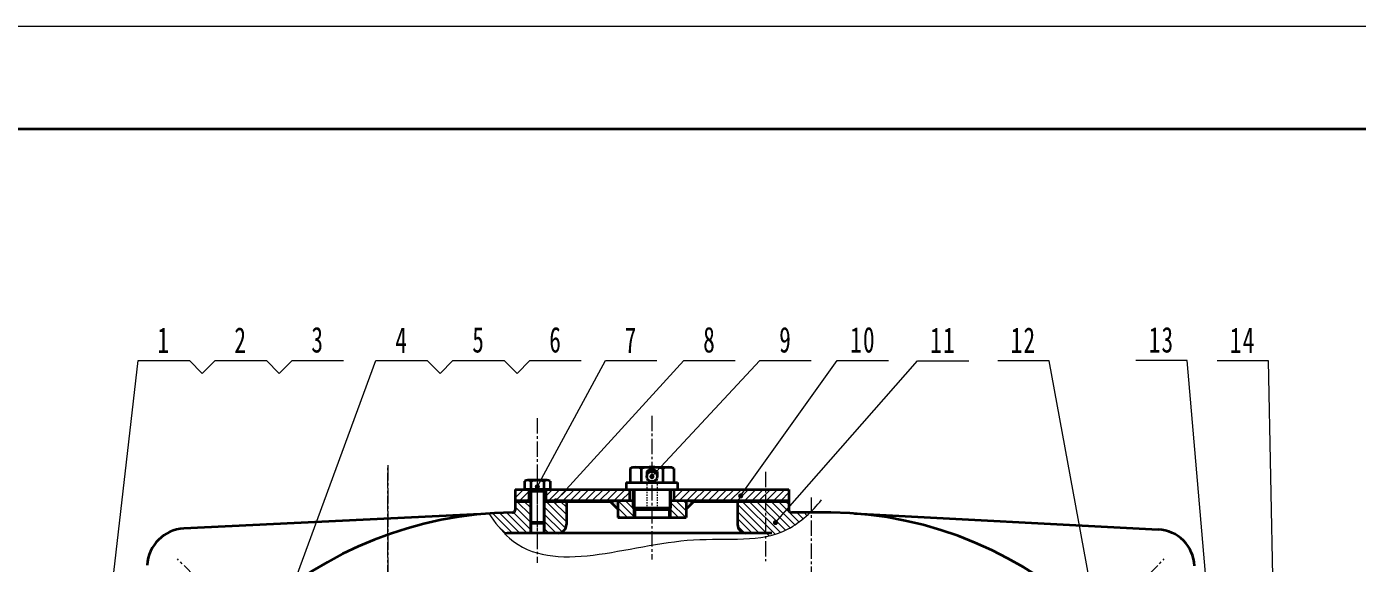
# Model space of a CAD drawing. Header units: millimetres. Extents: x -1682 to 1682, y -1188 to 1188.
# Drawn here: x -968 to 69, y 770 to 1188 of the extents above; entities that cross this region are included whole.
import ezdxf

# ---------------------------------------------------------------- set-up
doc = ezdxf.new("R2010")
doc.units = ezdxf.units.MM
doc.linetypes.add('点画线', pattern=[18, 12, -2, 2, -2])
doc.linetypes.add('虚线', pattern=[2, 1, -1])
doc.layers.get('0').update_dxf_attribs({"lineweight": 35})
for name, color, linetype, lineweight in [('EB0', 7, 'Continuous', 35), ('中心线层', 1, '点画线', 18), ('剖面线层', 4, 'Continuous', 18), ('粗实线层', 7, 'Continuous', 35), ('细实线层', 7, 'Continuous', 18), ('虚线层', 6, '虚线', 18)]:
    doc.layers.add(name, color=color, linetype=linetype, lineweight=lineweight)
doc.styles.add('标准', font='', dxfattribs={"width": 0.667})
doc.styles.get('标准').set_extended_font_data('宋体')
pattern_1 = [(135, (0, 0), (-2.828427, -2.828427), [])]

# ---------------------------------------------------------------- blocks, each defined once
blk = doc.blocks.new('*X7')
at = {"layer": '中心线层', "linetype": '点画线', "lineweight": 18}
blk.add_line((-7.3, 0), (22, 0), dxfattribs=at)
at = {"layer": '粗实线层'}
for p, q in [((-5.3, 5.63), (-5.3, -5.63)), ((-4.7, 7.51), (0, 7.51)), ((-4.7, 3.75), (0, 3.75)), ((0, 7.51), (0, -7.51)), ((0, 4), (0, -4)), ((0, 4), (19.4, 4)), ((1.25, 4), (1.25, -4)), ((20, 3.4), (19.4, 4)), ((19.4, 4), (19.4, -4)), ((20, 3.4), (20, -3.4)), ((-4.7, -3.75), (0, -3.75)), ((-4.7, -7.51), (0, -7.51)), ((0, -4), (19.4, -4)), ((20, -3.4), (19.4, -4))]:
    blk.add_line(p, q, dxfattribs=at)
for centre, radius, start, end in [((-2.07, 5.63), 3.23, 144.42999, 215.57001), ((6.7, 0), 12, 161.77609, 198.22391), ((-2.07, -5.63), 3.23, 144.42999, 215.57001)]:
    blk.add_arc(centre, radius, start, end, dxfattribs=at)
at = {"layer": '细实线层'}
for p, q in [((0, 4), (1.25, 3.4)), ((1.25, 3.4), (20, 3.4)), ((0, -4), (1.25, -3.4)), ((1.25, -3.4), (20, -3.4))]:
    blk.add_line(p, q, dxfattribs=at)
blk = doc.blocks.new('*X28')
at = {"layer": '粗实线层'}
blk.add_line((400.5, 277), (-400.5, 277), dxfattribs=at)
at = {"layer": '细实线层'}
blk.add_line((420.5, 297), (-420.5, 297), dxfattribs=at)
blk = doc.blocks.new('*X30')
at = {"layer": '细实线层', "lineweight": 18}
h = blk.add_hatch(color=0, dxfattribs=at)
edge = h.paths.add_edge_path(flags=0)
edge.add_arc((0, 0), 2, 0, 360)
at = {"layer": '细实线层', "color": 0}
for p, q in [((0, 0), (41.7, 364.3)), ((41.7, 364.3), (81.7, 364.3)), ((81.7, 364.3), (91.7, 354.3)), ((101.7, 364.3), (91.7, 354.3)), ((101.7, 364.3), (141.7, 364.3)), ((141.7, 364.3), (151.7, 354.3)), ((161.7, 364.3), (151.7, 354.3)), ((161.7, 364.3), (201.7, 364.3))]:
    blk.add_line(p, q, dxfattribs=at)
at = {"layer": '细实线层', "color": 0, "lineweight": 18, "char_height": 20, "width": 68, "attachment_point": 8, "line_spacing_factor": 1.15057, "style": '标准'}
for s, insert in [('\\T1.1;1', (61.7, 370.3)), ('\\T1.1;2', (121.7, 370.3)), ('\\T1.1;3', (181.7, 370.3))]:
    blk.add_mtext(s, dxfattribs=dict(at, insert=insert))
blk = doc.blocks.new('*X31')
at = {"layer": '细实线层', "lineweight": 18}
h = blk.add_hatch(color=0, dxfattribs=at)
edge = h.paths.add_edge_path(flags=0)
edge.add_arc((0, 0), 2, 0, 360)
at = {"layer": '细实线层', "color": 0}
for p, q in [((0, 0), (110.7, 300.4)), ((110.7, 300.4), (150.7, 300.4)), ((150.7, 300.4), (160.7, 290.4)), ((170.7, 300.4), (160.7, 290.4)), ((170.7, 300.4), (210.7, 300.4)), ((210.7, 300.4), (220.7, 290.4)), ((230.7, 300.4), (220.7, 290.4)), ((230.7, 300.4), (270.7, 300.4))]:
    blk.add_line(p, q, dxfattribs=at)
at = {"layer": '细实线层', "color": 0, "lineweight": 18, "char_height": 20, "width": 68, "attachment_point": 8, "line_spacing_factor": 1.15057, "style": '标准'}
for s, insert in [('\\T1.1;4', (130.7, 306.4)), ('\\T1.1;5', (190.7, 306.4)), ('\\T1.1;6', (250.7, 306.4))]:
    blk.add_mtext(s, dxfattribs=dict(at, insert=insert))
blk = doc.blocks.new('*X32')
at = {"layer": '细实线层', "lineweight": 18}
h = blk.add_hatch(color=0, dxfattribs=at)
edge = h.paths.add_edge_path(flags=0)
edge.add_arc((0, 0), 2, 0, 360)
at = {"layer": '细实线层', "color": 0}
for p, q in [((0, 0), (53, 98.3)), ((53, 98.3), (93, 98.3))]:
    blk.add_line(p, q, dxfattribs=at)
at = {"layer": '细实线层', "color": 0, "lineweight": 18, "insert": (73, 104.3), "char_height": 20, "width": 68, "attachment_point": 8, "line_spacing_factor": 1.15057, "style": '标准'}
blk.add_mtext('\\T1.1;7', dxfattribs=at)
blk = doc.blocks.new('*X33')
at = {"layer": '细实线层', "lineweight": 18}
h = blk.add_hatch(color=0, dxfattribs=at)
edge = h.paths.add_edge_path(flags=0)
edge.add_arc((0, 0), 2, 0, 360)
at = {"layer": '细实线层', "color": 0}
for p, q in [((0, 0), (99.8, 109.3)), ((99.8, 109.3), (139.8, 109.3))]:
    blk.add_line(p, q, dxfattribs=at)
at = {"layer": '细实线层', "color": 0, "lineweight": 18, "insert": (119.8, 115.3), "char_height": 20, "width": 68, "attachment_point": 8, "line_spacing_factor": 1.15057, "style": '标准'}
blk.add_mtext('\\T1.1;8', dxfattribs=at)
blk = doc.blocks.new('*X34')
at = {"layer": '细实线层', "lineweight": 18}
h = blk.add_hatch(color=0, dxfattribs=at)
edge = h.paths.add_edge_path(flags=0)
edge.add_arc((0, 0), 2, 0, 360)
at = {"layer": '细实线层', "color": 0}
for p, q in [((0, 0), (84.1, 90.3)), ((84.1, 90.3), (124.1, 90.3))]:
    blk.add_line(p, q, dxfattribs=at)
at = {"layer": '细实线层', "color": 0, "lineweight": 18, "insert": (104.1, 96.3), "char_height": 20, "width": 68, "attachment_point": 8, "line_spacing_factor": 1.15057, "style": '标准'}
blk.add_mtext('\\T1.1;9', dxfattribs=at)
blk = doc.blocks.new('*X35')
at = {"layer": '细实线层', "lineweight": 18}
h = blk.add_hatch(color=0, dxfattribs=at)
edge = h.paths.add_edge_path(flags=0)
edge.add_arc((0, 0), 2, 0, 360)
at = {"layer": '细实线层', "color": 0}
for p, q in [((0, 0), (75.3, 105.4)), ((75.3, 105.4), (115.3, 105.4))]:
    blk.add_line(p, q, dxfattribs=at)
at = {"layer": '细实线层', "color": 0, "lineweight": 18, "insert": (95.3, 111.4), "char_height": 20, "width": 68, "attachment_point": 8, "line_spacing_factor": 1.15057, "style": '标准'}
blk.add_mtext('\\T1.1;10', dxfattribs=at)
blk = doc.blocks.new('*X36')
at = {"layer": '细实线层', "lineweight": 18}
h = blk.add_hatch(color=0, dxfattribs=at)
edge = h.paths.add_edge_path(flags=0)
edge.add_arc((0, 0), 2, 0, 360)
at = {"layer": '细实线层', "color": 0}
for p, q in [((0, 0), (110.5, 126.1)), ((110.5, 126.1), (150.5, 126.1))]:
    blk.add_line(p, q, dxfattribs=at)
at = {"layer": '细实线层', "color": 0, "lineweight": 18, "insert": (130.5, 132.1), "char_height": 20, "width": 68, "attachment_point": 8, "line_spacing_factor": 1.15057, "style": '标准'}
blk.add_mtext('\\T1.1;11', dxfattribs=at)
blk = doc.blocks.new('*X37')
at = {"layer": '细实线层', "lineweight": 18}
h = blk.add_hatch(color=0, dxfattribs=at)
edge = h.paths.add_edge_path(flags=0)
edge.add_arc((0, 0), 2, 0, 360)
at = {"layer": '细实线层', "color": 0}
for p, q in [((-71.1, 387), (-111.1, 387)), ((0, 0), (-71.1, 387))]:
    blk.add_line(p, q, dxfattribs=at)
at = {"layer": '细实线层', "color": 0, "lineweight": 18, "insert": (-91.1, 393), "char_height": 20, "width": 68, "attachment_point": 8, "line_spacing_factor": 1.15057, "style": '标准'}
blk.add_mtext('\\T1.1;12', dxfattribs=at)
blk = doc.blocks.new('*X38')
at = {"layer": '细实线层', "lineweight": 18}
h = blk.add_hatch(color=0, dxfattribs=at)
edge = h.paths.add_edge_path(flags=0)
edge.add_arc((0, 0), 2, 0, 360)
at = {"layer": '细实线层', "color": 0}
for p, q in [((-37.3, 429), (-77.3, 429)), ((0, 0), (-37.3, 429))]:
    blk.add_line(p, q, dxfattribs=at)
at = {"layer": '细实线层', "color": 0, "lineweight": 18, "insert": (-57.3, 435), "char_height": 20, "width": 68, "attachment_point": 8, "line_spacing_factor": 1.15057, "style": '标准'}
blk.add_mtext('\\T1.1;13', dxfattribs=at)
blk = doc.blocks.new('*X39')
at = {"layer": '细实线层', "lineweight": 18}
h = blk.add_hatch(color=0, dxfattribs=at)
edge = h.paths.add_edge_path(flags=0)
edge.add_arc((0, 0), 2, 0, 360)
at = {"layer": '细实线层', "color": 0}
for p, q in [((-10.6, 515.5), (-50.6, 515.5)), ((0, 0), (-10.6, 515.5))]:
    blk.add_line(p, q, dxfattribs=at)
at = {"layer": '细实线层', "color": 0, "lineweight": 18, "insert": (-30.6, 521.5), "char_height": 20, "width": 68, "attachment_point": 8, "line_spacing_factor": 1.15057, "style": '标准'}
blk.add_mtext('\\T1.1;14', dxfattribs=at)

msp = doc.modelspace()

# ---------------------------------------------------------------- hatches: boundary and pattern name
at = {"layer": 'EB0', "linetype": 'Continuous', "lineweight": 35}
h = msp.add_hatch(color=255, dxfattribs=at)
h.paths.add_polyline_path([(-507.684, 812.139), (-513.018, 817.472), (-514.351, 818.805), (-507.684, 818.805)], flags=0)
h.paths.add_polyline_path([(-454.351, 812.139), (-454.351, 818.805), (-447.684, 818.805), (-449.018, 817.472)], flags=0)
at = {"layer": '剖面线层'}
h = msp.add_hatch(dxfattribs=at)
h.set_pattern_fill('无图案', color=256, scale=4, angle=135, style=0, pattern_type=0)
h.set_pattern_definition(pattern_1)
h.paths.add_polyline_path([(-507.684, 812.139), (-507.684, 815.19), (-507.684, 818.805), (-498.352, 818.805), (-495.685, 818.805), (-495.685, 813.107), (-495.685, 805.472), (-507.684, 805.472)], flags=0)
h.paths.add_polyline_path([(-466.352, 805.472), (-466.352, 810.943), (-466.352, 813.107), (-466.352, 818.805), (-463.685, 818.805), (-454.351, 818.805), (-454.351, 812.139), (-454.351, 805.472)], flags=0)

# ---------------------------------------------------------------- linework, layer by layer
for p, q in [((-587.684, 827.472), (-374.351, 827.472)), ((-498.352, 818.805), (-498.352, 827.472)), ((-495.685, 813.107), (-495.685, 827.472)), ((-466.352, 813.107), (-466.352, 827.472)), ((-463.685, 818.805), (-463.685, 827.472)), ((-374.351, 827.472), (-374.351, 811.361)), ((-587.684, 818.805), (-495.685, 818.805)), ((-587.684, 818.139), (-511.018, 818.139)), ((-547.684, 818.805), (-547.684, 800.027)), ((-494.352, 811.773), (-495.685, 813.107)), ((-495.685, 813.107), (-466.352, 813.107)), ((-494.352, 811.773), (-494.352, 805.472)), ((-467.685, 811.773), (-467.685, 813.107)), ((-467.685, 811.773), (-466.352, 813.107)), ((-467.685, 811.773), (-467.685, 805.472)), ((-466.352, 818.805), (-374.351, 818.805)), ((-451.018, 818.139), (-374.351, 818.139)), ((-414.351, 818.805), (-414.351, 800.027)), ((-614.507, 808.075), (-845.804, 797.002)), ((-323.195, 808.671), (-86.689, 796.325))]:
    msp.add_line(p, q)
for centre, radius, start, end in [((-586.764, 509.361), 300, 90.553981, 173.70328), ((-346.145, 509.195), 300.354, 4.614972, 92.02624), ((-554.351, 800.027), 6.667, 270, 0), ((-407.684, 800.027), 6.667, 180, 270), ((-844.338, 767.038), 30, 92.8, 177.2), ((-88.196, 766.363), 30, 2.8, 87.12)]:
    msp.add_arc(centre, radius, start, end)
at = {"layer": 'EB0', "color": 7, "linetype": 'Continuous', "lineweight": 35}
for p, q in [((-497.951, 843.833), (-496.266, 844.805)), ((-497.951, 843.833), (-497.951, 832.805)), ((-496.266, 844.805), (-465.769, 844.805)), ((-489.484, 843.833), (-489.484, 832.805)), ((-472.551, 843.833), (-472.551, 832.805)), ((-464.084, 843.833), (-465.769, 844.805)), ((-464.084, 843.833), (-464.084, 832.805)), ((-501.018, 832.805), (-461.018, 832.805)), ((-501.018, 832.805), (-501.018, 827.472)), ((-461.018, 832.805), (-461.018, 827.472)), ((-507.684, 812.139), (-514.351, 818.805)), ((-507.684, 818.805), (-507.684, 805.472)), ((-454.351, 812.139), (-447.684, 818.805)), ((-454.351, 818.805), (-454.351, 805.472)), ((-507.684, 805.472), (-454.351, 805.472))]:
    msp.add_line(p, q, dxfattribs=at)
msp.add_circle((-481.018, 837.472), 4, dxfattribs=at)
for centre, radius, start, end in [((-493.718, 835.107), 9.698, 64.118503, 115.881497), ((-481.018, 807.472), 37.333, 76.892093, 103.107907), ((-468.318, 835.107), 9.698, 64.118503, 115.881497)]:
    msp.add_arc(centre, radius, start, end, dxfattribs=at)
at = {"layer": '中心线层'}
for p, q in [((-481.018, 884.879), (-481.018, 772.846)), ((-686.764, 846.376), (-686.764, 169.361)), ((-686.764, 126.375), (-686.764, 846.376)), ((-392.684, 841.062), (-392.684, 771.436)), ((-356.764, 413.245), (-356.764, 822.118)), ((-798.896, 721.493), (-850.663, 773.259)), ((-133.671, 721.493), (-81.904, 773.259))]:
    msp.add_line(p, q, dxfattribs=at)
at = {"layer": '粗实线层'}
for p, q in [((-587.684, 827.472), (-587.684, 811.347)), ((-356.764, 809.361), (-372.351, 809.361)), ((-387.684, 793.361), (-587.635, 793.361))]:
    msp.add_line(p, q, dxfattribs=at)
for centre, radius, start, end in [((-589.684, 811.347), 2, 270.554, 0.000004), ((-372.351, 811.361), 2, 180, 270), ((-586.762, 509.36), 284.003, 90.176194, 91.851178)]:
    msp.add_arc(centre, radius, start, end, dxfattribs=at)
at = {"layer": '细实线层'}
for p, q in [((-494.352, 827.472), (-494.352, 811.773)), ((-467.685, 827.472), (-467.685, 811.773)), ((-495.685, 813.107), (-495.685, 805.472)), ((-466.352, 813.107), (-466.352, 805.472))]:
    msp.add_line(p, q, dxfattribs=at)
at = {"layer": '细实线层', "color": 7, "linetype": 'Continuous', "lineweight": 35}
msp.add_line((-494.352, 811.773), (-467.685, 811.773), dxfattribs=at)
at = {"layer": '虚线层', "color": 7, "linetype": 'Continuous', "lineweight": 35}
for p, q in [((-485.018, 841.472), (-481.018, 843.781)), ((-485.018, 841.472), (-477.018, 841.472)), ((-485.018, 841.472), (-485.018, 837.472)), ((-477.018, 841.472), (-481.018, 843.781)), ((-477.018, 841.472), (-477.018, 837.472))]:
    msp.add_line(p, q, dxfattribs=at)
at = {"layer": '虚线层'}
for p, q in [((-485.018, 837.472), (-485.018, 811.991)), ((-477.018, 837.472), (-477.018, 811.773))]:
    msp.add_line(p, q, dxfattribs=at)

# ---------------------------------------------------------------- block references
at = {"layer": '细实线层'}
for name, p in [('*X30', (-923.13, 563.46)), ('*X34', (-481.018, 837.472)), ('*X35', (-411.923, 822.359)), ('*X36', (-384.769, 801.613)), ('*X37', (-100.486, 540.713)), ('*X38', (-26.742, 498.761)), ('*X39', (9.856, 412.231))]:
    msp.add_blockref(name, p, dxfattribs=at)

# ---------------------------------------------------------------- next in the draw order: wipeouts: each hides what was drawn before it
msp.add_wipeout([(-570.351, 800.805), (-568.983, 800.805), (-568.983, 800.805), (-565.818, 800.805), (-565.818, 800.805), (-565.018, 801.605), (-565.018, 801.605), (-565.018, 825.805), (-565.018, 825.805), (-565.018, 827.472), (-565.018, 827.472), (-560.343, 827.472), (-560.343, 827.472), (-560.343, 833.736), (-560.343, 833.736), (-560.416, 833.787), (-560.49, 833.837), (-560.565, 833.885), (-560.641, 833.931), (-560.718, 833.976), (-560.796, 834.019), (-560.875, 834.061), (-560.954, 834.101), (-561.035, 834.139), (-561.116, 834.175), (-561.198, 834.21), (-561.28, 834.244), (-561.363, 834.275), (-561.447, 834.305), (-561.532, 834.333), (-561.617, 834.359), (-561.702, 834.384), (-561.788, 834.407), (-561.875, 834.428), (-561.962, 834.447), (-562.049, 834.464), (-562.137, 834.48), (-562.224, 834.494), (-562.313, 834.506), (-562.401, 834.516), (-562.49, 834.524), (-562.578, 834.53), (-562.667, 834.535), (-562.756, 834.538), (-562.845, 834.539), (-562.845, 834.539), (-568.983, 834.539), (-568.983, 834.539), (-570.351, 834.539), (-570.351, 834.539), (-577.856, 834.539), (-577.856, 834.539), (-577.945, 834.538), (-578.034, 834.535), (-578.123, 834.53), (-578.212, 834.524), (-578.301, 834.516), (-578.389, 834.506), (-578.477, 834.494), (-578.565, 834.48), (-578.653, 834.464), (-578.74, 834.447), (-578.827, 834.428), (-578.914, 834.407), (-579, 834.384), (-579.085, 834.359), (-579.17, 834.333), (-579.255, 834.305), (-579.338, 834.275), (-579.422, 834.244), (-579.504, 834.21), (-579.586, 834.175), (-579.667, 834.139), (-579.748, 834.101), (-579.827, 834.061), (-579.906, 834.019), (-579.984, 833.976), (-580.06, 833.931), (-580.136, 833.885), (-580.211, 833.837), (-580.285, 833.787), (-580.358, 833.736), (-580.358, 833.736), (-580.358, 827.472), (-580.358, 827.472), (-575.684, 827.472), (-575.684, 827.472), (-575.684, 825.805), (-575.684, 825.805), (-575.684, 801.605), (-575.684, 801.605), (-574.884, 800.805), (-574.884, 800.805)]).dxf.layer = '中心线层'

# ---------------------------------------------------------------- next in the draw order: hatches: boundary and pattern name
at = {"layer": '剖面线层'}
h = msp.add_hatch(dxfattribs=at)
h.set_pattern_fill('无图案', color=256, scale=4, angle=45, style=0, pattern_type=0)
h.set_pattern_definition([(45, (0, 0), (-2.828427, 2.828427), [])])
h.paths.add_polyline_path([(-463.685, 818.805), (-463.685, 826.318), (-463.685, 827.472), (-461.018, 827.472), (-392.684, 827.472), (-392.684, 818.805), (-414.351, 818.805), (-447.684, 818.805), (-454.351, 818.805)], flags=0)
h.paths.add_polyline_path([(-392.684, 818.805), (-392.684, 824.045), (-392.684, 827.472), (-374.351, 827.472), (-374.351, 818.805)], flags=0)
h.paths.add_polyline_path([(-563.684, 818.805), (-563.684, 823.477), (-563.684, 827.472), (-560.343, 827.472), (-501.018, 827.472), (-498.352, 827.472), (-498.352, 818.805), (-507.684, 818.805), (-514.351, 818.805), (-547.684, 818.805)], flags=0)
h.paths.add_polyline_path([(-587.684, 818.805), (-587.684, 824.045), (-587.684, 827.472), (-580.358, 827.472), (-577.018, 827.472), (-577.018, 818.805)], flags=0)
h = msp.add_hatch(dxfattribs=at)
h.set_pattern_fill('无图案', color=256, scale=4, angle=135, style=0, pattern_type=0)
h.set_pattern_definition(pattern_1)
edge = h.paths.add_edge_path(flags=0)
edge.add_line((-565.018, 801.605), (-565.018, 806.149))
edge.add_line((-565.018, 806.149), (-565.018, 818.139))
edge.add_line((-565.018, 818.139), (-547.684, 818.139))
edge.add_line((-547.684, 818.139), (-547.684, 800.027))
edge.add_arc((-554.351, 800.027), 6.667, 270, 360, ccw=False)
edge.add_line((-554.351, 793.361), (-565.018, 793.361))
edge.add_line((-565.018, 793.361), (-565.018, 801.605))
edge = h.paths.add_edge_path(flags=0)
edge.add_spline(control_points=[(-595.936, 793.214), (-598.769, 796.139), (-601.436, 799.384), (-603.928, 802.74)], knot_values=[0, 0, 0, 0, 12.44342425, 12.44342425, 12.44342425, 12.44342425], weights=[1, 1, 1, 1], degree=3, periodic=0)
edge.add_spline(control_points=[(-603.928, 802.74), (-605.363, 804.672), (-606.74, 806.64), (-608.058, 808.604)], knot_values=[0, 0, 0, 0, 7.17309517, 7.17309517, 7.17309517, 7.17309517], weights=[1, 1, 1, 1], degree=3, periodic=0)
edge.add_arc((-586.764, 509.361), 300, 90.553981, 94.070226, ccw=False)
edge.add_arc((-589.684, 811.347), 2, 270.554, 360.000004)
edge.add_line((-587.684, 811.347), (-587.684, 818.139))
edge.add_line((-587.684, 818.139), (-575.684, 818.139))
edge.add_line((-575.684, 818.139), (-575.684, 801.605))
edge.add_line((-575.684, 801.605), (-575.684, 793.361))
edge.add_line((-575.684, 793.361), (-587.635, 793.361))
edge.add_arc((-586.762, 509.36), 284.003, 90.176194, 91.851178)
edge = h.paths.add_edge_path(flags=0)
edge.add_line((-414.351, 800.027), (-414.351, 808.137))
edge.add_line((-414.351, 808.137), (-414.351, 818.139))
edge.add_line((-414.351, 818.139), (-392.684, 818.139))
edge.add_line((-392.684, 818.139), (-392.684, 793.361))
edge.add_line((-392.684, 793.361), (-407.684, 793.361))
edge.add_arc((-407.684, 800.027), 6.667, 180, 270, ccw=False)
edge = h.paths.add_edge_path(flags=0)
edge.add_line((-392.684, 793.361), (-392.684, 808.421))
edge.add_line((-392.684, 808.421), (-392.684, 818.139))
edge.add_line((-392.684, 818.139), (-374.351, 818.139))
edge.add_line((-374.351, 818.139), (-374.351, 811.361))
edge.add_arc((-372.351, 811.361), 2, 180, 270)
edge.add_line((-372.351, 809.361), (-357.955, 809.361))
edge.add_spline(control_points=[(-357.955, 809.361), (-363.174, 804.304), (-374.178, 795.697), (-386.523, 791.804), (-392.684, 790.625)], knot_values=[0, 0, 0, 0, 20.89672768, 40.09430737, 40.09430737, 40.09430737, 40.09430737], weights=[1, 1, 1, 1, 1], degree=3, periodic=0)
edge.add_line((-392.684, 790.625), (-392.684, 793.361))

# ---------------------------------------------------------------- next in the draw order: linework, layer by layer
for p, q in [((-575.684, 801.605), (-575.684, 793.361)), ((-565.018, 801.605), (-565.018, 793.361))]:
    msp.add_line(p, q)
at = {"layer": '中心线层'}
msp.add_line((-570.351, 882.879), (-570.351, 770.256), dxfattribs=at)
at = {"layer": '中心线层', "linetype": '点画线', "lineweight": 18}
msp.add_line((-570.351, 829.472), (-570.351, 794.805), dxfattribs=at)
at = {"layer": '粗实线层'}
for p, q in [((-577.018, 827.472), (-577.018, 818.805)), ((-563.684, 827.472), (-563.684, 818.805))]:
    msp.add_line(p, q, dxfattribs=at)
at = {"layer": '细实线层'}
for p, q in [((-574.884, 800.805), (-574.884, 793.361)), ((-565.818, 800.805), (-565.818, 793.361))]:
    msp.add_line(p, q, dxfattribs=at)
msp.add_open_spline([(-608.058, 808.604), (-603.445, 801.729), (-567.315, 754.868), (-471.345, 798.217), (-384.325, 783.436), (-356.243, 810.32), (-348.931, 819.195)], degree=3, knots=[0, 0, 0, 0, 27.9290863, 189.09654161, 272.60768623, 311.39850119, 311.39850119, 311.39850119, 311.39850119], dxfattribs=at)

# ---------------------------------------------------------------- next in the draw order: block references
at = {"layer": '中心线层', "xscale": 1.333333333333333, "yscale": 1.333333333333333, "zscale": 1.333333333333333, "rotation": 270}
msp.add_blockref('*X7', (-570.351, 827.472), dxfattribs=at)
at = {"layer": '粗实线层', "xscale": 4, "yscale": 4, "zscale": 4}
msp.add_blockref('*X28', (0, 0), dxfattribs=at)
at = {"layer": '细实线层'}
for name, p in [('*X31', (-806.764, 627.361)), ('*X32', (-570.351, 829.472)), ('*X33', (-555.934, 818.476))]:
    msp.add_blockref(name, p, dxfattribs=at)

doc.saveas('drawing.dxf')
